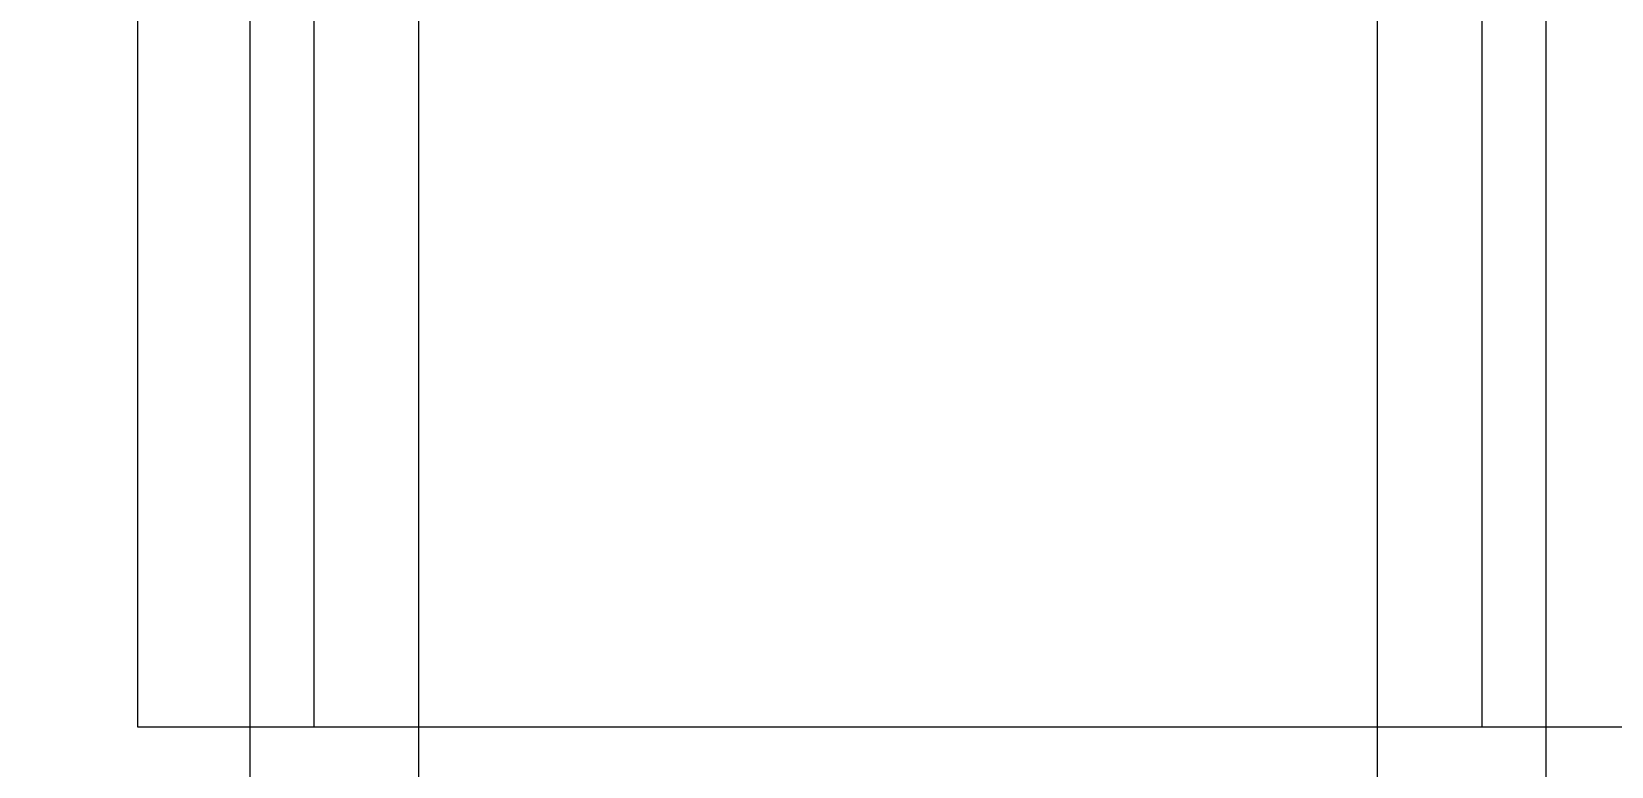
# Model space of a CAD drawing. Header units: millimetres. Extents: x -46397 to 283259, y -8690 to 23983.
# Drawn here: x 188725.79 to 188766.52, y 1594.84 to 1613.78 of the extents above; entities that cross this region are included whole.
import ezdxf

# ---------------------------------------------------------------- set-up
doc = ezdxf.new("R2010")
doc.units = ezdxf.units.MM
doc.linetypes.add('CENTER', pattern=[2, 1.25, -0.25, 0.25, -0.25])
doc.layers.get('Defpoints').update_dxf_attribs({"lineweight": 0})
doc.layers.add('DIM', color=8, linetype='Continuous')
doc.layers.add('mDƯỜNG TÂM', color=8, linetype='CENTER', lineweight=0)
doc.styles.add('GHI CHÚ 1', font='isocp_IV25.ttf', dxfattribs={"width": 0.8})
doc.dimstyles.new('1-30SCALE', dxfattribs={"dimtxt": 75, "dimasz": 75, "dimexe": 37.5, "dimexo": 30, "dimgap": 30, "dimtad": 1, "dimtoh": 1, "dimdec": 0, "dimdsep": 46, "dimtxsty": 'GHI CHÚ 1', "dimcen": 0.09, "dimclrd": 256, "dimclre": 256, "dimclrt": 2, "dimadec": 0, "dimazin": 0, "dimtfac": 1, "dimtdec": 0, "dimtofl": 0, "dimtmove": 0, "dimatfit": 3, "dimfxl": 1, "dimlwd": 0, "dimlwe": 0, "dimarcsym": 0})

# ---------------------------------------------------------------- blocks, each defined once
blk = doc.blocks.new('ggd')
at = {"layer": 'mDƯỜNG TÂM', "color": 8, "ltscale": 50, "extrusion": (6.89019e-16, 1, 0)}
for p, q in [((611.134, 1537.624), (611.134, 1584.666)), ((614.035, 1537.624), (614.035, 1584.666)), ((615.682, 1537.624), (615.682, 1584.666)), ((618.379, 1412.577), (618.379, 1584.666)), ((643.092, 1412.577), (643.092, 1584.666)), ((645.789, 1537.624), (645.789, 1584.666)), ((647.435, 1537.624), (647.435, 1584.666)), ((616.875, 1537.624), (611.134, 1537.624)), ((614.035, 1487.624), (614.035, 1537.624)), ((650.336, 1537.624), (616.875, 1537.624)), ((647.435, 1529.728), (647.435, 1537.624))]:
    blk.add_line(p, q, dxfattribs=at)
blk = doc.blocks.new('*D1030')
at = {"layer": 'Defpoints', "color": 0, "transparency": 16777216}
for p in [(188717.395, 2129.07), (188717.395, 1477.968, -1.499), (188670.473, 1473.23, -1.499)]:
    blk.add_point(p, dxfattribs=at)
at = {"layer": 'DIM', "linetype": 'Continuous', "lineweight": 0, "transparency": 16777216}
for p, q in [((188693.934, 2129.07), (188693.934, 2192.99)), ((188693.934, 2192.99), (188768.242, 2192.99)), ((188670.473, 1488.23), (188670.473, 2144.07)), ((188717.395, 1492.968), (188717.395, 2144.07)), ((188635.473, 2129.07), (188600.473, 2129.07)), ((188670.473, 2129.07), (188717.395, 2129.07)), ((188752.395, 2129.07), (188787.395, 2129.07))]:
    blk.add_line(p, q, dxfattribs=at)
at = {"layer": 'DIM', "transparency": 16777216}
for points in [[(188635.473, 2134.903), (188635.473, 2123.237), (188670.473, 2129.07)], [(188752.395, 2134.903), (188752.395, 2123.237), (188717.395, 2129.07)]]:
    blk.add_solid(points, dxfattribs=at)
at = {"layer": 'DIM', "color": 2, "transparency": 16777216, "insert": (188731.088, 2228.7), "char_height": 40, "attachment_point": 5, "style": 'GHI CHÚ 1'}
blk.add_mtext('47', dxfattribs=at)

msp = doc.modelspace()

# ---------------------------------------------------------------- block references
msp.add_blockref('ggd', (188117.395, 58.23, -1.499))

# ---------------------------------------------------------------- dimensions: what is measured, and where the dimension line sits
at = {"layer": 'DIM'}
dim = msp.add_linear_dim(base=(188717.395, 2129.07), p1=(188670.473, 1473.23, -1.499), p2=(188717.395, 1477.968, -1.499), dimstyle='1-30SCALE', override={"dimtxt": 40, "dimasz": 35, "dimexe": 15, "dimexo": 15, "dimgap": 15, "dimtmove": 1}, dxfattribs=at)
dim.commit()
dim.dimension.update_dxf_attribs({"geometry": '*D1030', "text_midpoint": (188708.934, 2228.7)})

doc.saveas('drawing.dxf')
